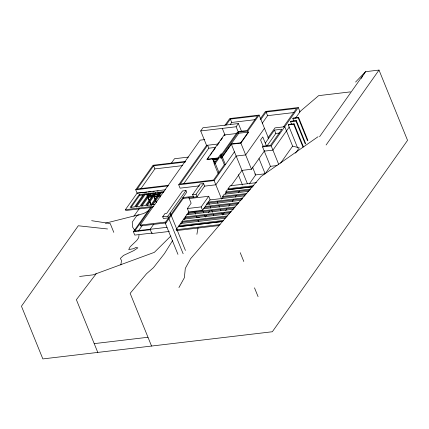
<?xml version="1.0" encoding="UTF-8"?>
<svg xmlns="http://www.w3.org/2000/svg" width="429" height="429" viewBox="0 0 429 429"><rect width="100%" height="100%" fill="white"/><g stroke="black" fill="none" stroke-linecap="round" stroke-linejoin="round"><path stroke-width="0.64" d="M138.996 235.012L138.717 237.65L136.706 240.497L130.132 246.814L128.7 249.587L133.564 248.686L136.047 247.415L137.854 247.855L133.789 250.616L123.525 255.416L120.361 258.392L121.487 260.542L120.86 264.924M196.89 234.32L198.069 227.815M178.936 287.569L184.368 277.719L185.301 268.404L190.733 258.553L261.063 176.512L318.039 136.728M361.207 78.416L362.644 76.174M363.363 75.048L365.519 71.681L379.016 70.083L407.55 140.353L272.335 331.751L42.852 358.917L21.45 306.215L78.282 225.772L107.54 228.973M152.837 207.287L125.767 210.494L125.424 209.647L137.087 193.141L135.72 189.763L153.024 165.267L185.634 161.406M185.312 162.028L153.609 165.782L137.205 189.007L168.238 185.328M140.76 188.883L154.88 168.903L182.615 165.615M139.232 194.557L130.143 207.422L134.615 206.891L143.699 194.026L139.232 194.557L139.57 195.399L131.242 207.191M144.648 193.913L135.559 206.778L140.031 206.247L149.115 193.382L144.648 193.913L144.986 194.755L136.277 207.084M150.064 193.275L140.975 206.14L145.447 205.609L154.531 192.744L150.064 193.275L150.402 194.117L142.074 205.909M133.88 216.232L139.286 208.585M171.155 163.476L174.501 158.735L188.454 157.084M155.48 192.632L146.391 205.496L150.863 204.965L159.953 192.101L155.48 192.632L155.824 193.474L147.109 205.802M199.485 185.859L180.078 188.154L178.711 184.781L206.553 145.372L200.697 130.952L202.955 127.756L238.374 123.563L241.704 131.767M164.087 191.613L160.896 191.988L151.807 204.853L154.998 204.477M152.279 233.022L134.77 235.097L133.403 231.724L150.692 207.245M152.906 204.628L161.24 192.836L160.896 191.988M151.228 207.679L134.722 231.049L150.563 229.172M264.478 128.292L245.661 154.917L236.159 156.043L215.841 184.802L204.612 186.132L197.088 196.788L183.263 198.423L165.953 222.919L140.471 225.938L140.127 225.096L200.139 140.149L204.713 139.607M138.352 231.054L142.192 225.622M169.353 231.44L151.855 233.515L150.145 229.295L153.872 224.018M183.778 183.66L208.832 148.193L215.449 147.41M224.844 125.477L229.735 118.554L259.111 115.079L268.586 138.411M226.244 124.887L230.341 119.09L257.577 115.862L247.222 130.523L238.787 131.521L221.772 155.625L220.683 155.754L221.326 157.341M168.576 217.884L163.39 218.495L162.698 216.79L165.004 213.529L166.731 213.326L182.534 190.953L185.988 190.546L186.685 192.251L165.61 222.077L140.127 225.096M230.217 124.56L231.708 122.453L254.96 119.702M218.441 158.237L207.169 159.572L207.035 159.239L224.174 134.985L237.039 133.462M207.169 159.572L209.073 156.875M210.215 155.26L212.119 152.563M212.881 151.485L215.165 148.252M217.069 145.554L219.358 142.321M220.501 140.707L222.404 138.009M162.698 216.79L167.884 216.178L185.988 190.546M200.697 130.952L236.116 126.759L238.374 123.563M218.211 173.697L214.092 163.551L220.774 154.091L221.959 153.947M193.629 197.195L192.594 194.643L200.118 183.993L203.577 183.585L204.612 186.132M214.092 163.551L215.278 163.406L237.242 132.32L247.823 131.054L259.111 115.079M220.297 157.674L221.621 157.513L238.76 133.258L248.262 132.132L240.733 142.787L231.231 143.908L247.404 183.735M192.594 194.643L196.053 194.235L203.577 183.585M220.431 158.001L221.755 157.845L231.365 144.241L240.867 143.114L248.396 132.464L247.823 131.054M219.165 225.547L176.48 230.598L176.137 229.756L188.744 211.915L187.371 208.542L191.136 203.217L188.717 197.265M181.199 223.922L182.438 222.163L226.437 216.956M184.298 219.53L185.537 217.776L230.85 212.409M187.709 214.704L188.642 213.385L234.137 208.001M221.772 155.625L225.418 164.613L224.335 164.736L213.519 180.046L180.266 183.982L207.636 145.243L208.832 148.193M178.711 184.781L214.13 180.588L234.448 151.828M172.549 240.648L164.409 253.662L153.459 267.669L146.557 273.697L130.148 293.345L151.55 346.047M260.103 119.042L265.465 111.449L298.294 107.561L300.005 111.781L295.549 118.093M260.773 119.568L266.109 112.017L296.578 108.408L283.531 126.882M187.371 208.542L201.196 206.907L208.719 196.251L210.092 199.624L202.563 210.28L188.744 211.915M262.253 123.214L267.589 115.664L294.085 112.527M206.494 215.379L205.362 216.977L204.622 215.154M208.376 212.714L209.502 211.116M221.997 198.67L222.994 197.254L222.651 196.407L224.206 194.214L248.396 191.35M225.166 194.181L226.099 192.862L225.756 192.02L227.306 189.827L252.944 186.792M252.858 186.679L228.421 189.57L228.078 188.728L230.164 185.778L256.58 182.652M230.888 186.084L241.983 170.383L251.485 169.257L264.575 150.724M267.825 138.009L274.973 127.89L284.749 126.737L292.626 146.128L299.303 147.828L295.543 153.153M249.27 183.961L255.668 174.909L265.17 173.783L270.442 166.329L262.564 146.933L263.095 146.176L270.517 145.302L281.874 129.22L274.458 130.1L265.272 143.098M267.004 145.935L275.82 133.457L279.531 133.017M262.564 146.933L271.203 145.908L298.294 107.561M224.174 212.763L222.64 214.934L221.906 213.111M225.708 210.591L226.861 208.961M228.775 206.247L229.928 204.622M232.228 201.367L233.376 199.737M235.296 197.024L236.443 195.399M238.358 192.685L239.511 191.055M297.656 147.935L288.309 124.925L288.658 124.426L294.063 123.788L303.378 146.734M291.452 123.89L290.572 121.723L290.921 121.23L296.321 120.587L305.641 143.533M294.063 120.195L293.709 120.688L292.83 118.522L293.179 118.029L298.584 117.39L307.899 140.331M289.189 127.091L272.914 150.123L264.275 151.147M288.309 124.925L293.715 124.281L294.063 123.788M290.572 121.723L295.972 121.085L296.321 120.587M292.83 118.522L298.235 117.884L298.584 117.39M280.582 163.176L292.626 146.128M319.557 136.733L365.519 71.681L355.582 82.062M326.104 144.975L379.016 70.083M96.198 273.713L76.383 299.71L97.785 352.413M170.898 235.993L154.338 252.354L93.082 274.855L79.585 276.453M299.415 112.055L318.656 95.64L350.52 91.87M148.766 210.612L143.549 213.583L105.427 223.214M225.069 135.226L224.308 135.312L224.174 134.985M206.553 145.372L218.222 143.988M221.117 156.821L222.201 156.692M207.035 159.239L218.307 157.91M217.439 159.39L213.24 159.888L212.623 158.371M217.514 159.583L213.315 160.076L214.012 161.787L215.808 161.572M215.288 161.835L214.087 161.974L214.741 163.588M270.442 166.329L277.086 165.54M135.72 189.763L168.071 185.934M165.481 189.779L137.087 193.141L147.008 192.144M148.579 194.128L146.67 194.353L147.388 196.123M150.488 193.903L152.397 193.672M157.491 193.071L158.762 192.921M161.406 192.605L163.39 192.374M139.57 195.399L142.766 195.018M144.986 194.755L148.922 194.283M150.247 194.128L154.236 193.661M155.555 193.5L159.652 193.023M160.494 192.916L163.154 192.605M149.399 195.458L153.368 194.986L152.89 193.817M154.799 194.82L159.121 194.305M148.815 195.726L153.443 195.179M154.258 195.082L159.202 194.498M147.967 197.05L151.936 196.584M154.113 196.326L157.824 195.887M152.016 196.772L148.048 197.243L151.11 204.783M228.078 188.728L253.839 185.677M225.756 192.02L250.734 189.06M193.286 196.353L182.92 197.576L183.263 198.423M226.099 192.862L249.764 190.063M189.109 198.573L208.719 196.251M222.651 196.407L246.847 193.543M222.994 197.254L245.881 194.541M125.424 209.647L153.818 206.285M209.872 199.935L244.954 195.78M208.322 202.129L242.739 198.053M206.74 203.201L242.433 198.976M206.735 204.37L240.889 200.284M205.223 206.515L238.873 202.531M204.268 207.513L238.556 203.453M203.668 208.714L237.323 204.73M235.113 206.998L188.299 212.543L188.642 213.385M186.749 214.736L233.371 209.218M231.167 211.492L185.194 216.929L185.537 217.776M183.644 219.128L229.617 213.685M197.951 217.744L199.276 217.589M227.408 215.959L182.094 221.321L182.438 222.163M225.198 218.227L180.545 223.514L180.888 224.356M223.648 220.426L178.995 225.708L179.338 226.555L222.678 221.423M150.145 229.295L166.994 227.3M133.403 231.724L150.643 229.681M178.217 226.807L222.876 221.52M176.137 229.756L220.136 224.544M94.219 343.629L147.984 337.264M148.327 192.01L150.97 191.742M152.955 191.543L154.279 191.409M156.923 191.146L158.247 191.012M91.645 220.688L110.226 223.568L113.792 232.357M139.071 215.181L138.068 214.967L136.261 216.436L132.245 222.125L132.513 226.984L134.99 230.679M254.858 173.868L255.668 174.909L252.466 167.015M298.235 117.884L307.55 140.83M295.972 121.085L305.292 144.026M293.715 124.281L303.03 147.227M274.458 130.1L275.82 133.457M266.109 112.017L267.589 115.664M271.203 145.908L278.834 164.698M266.409 145.898L262.768 136.921L260.591 140.004L263.095 146.176M259.009 158.601L265.17 173.783M236.116 126.759L238.76 133.258M240.733 142.787L251.485 169.257M230.341 119.09L231.708 122.453M222.297 128.394L224.935 134.894M238.277 174.635L242.465 184.958M221.621 157.513L221.755 157.845M221.573 157.942L224.335 164.736M215.278 163.406L218.924 172.394M212.516 158.274L214.709 163.68M212.586 158.789L214.72 164.039M214.13 180.588L221.664 199.142M240.229 252.697L243.795 261.481M254.499 287.832L258.065 296.616M217.219 201.576L217.959 203.394M218.946 205.823L219.439 207.041M220.426 209.47L220.919 210.682M208.58 202.595L209.32 204.418M210.307 206.848L210.8 208.06M211.787 210.489L212.527 212.312M213.261 214.135L213.755 215.347M203.148 211.513L203.641 212.725M196.053 194.235L197.088 196.788M201.196 206.907L202.563 210.28M194.825 212.307L195.565 214.125M196.546 216.548L197.04 217.76M198.026 220.184L198.52 221.396M153.609 165.782L154.88 168.903M170.19 212.913L185.425 250.439M159.036 193.088L160.526 196.761M159.508 194.755L160.253 196.589M160.226 197.018L159.754 195.86L154.193 196.514L156.547 202.316M167.884 216.178L183.14 253.748M165.61 222.077L165.953 222.919M165.229 223.026L177.955 254.359M153.995 196.541L156.354 202.338M146.943 194.519L147.415 195.694M148.171 197.726L149.115 200.048M150.059 202.365L151.233 205.266M147.866 197.302L151.222 205.566M170.881 214.623L171.289 215.884"/></g></svg>
